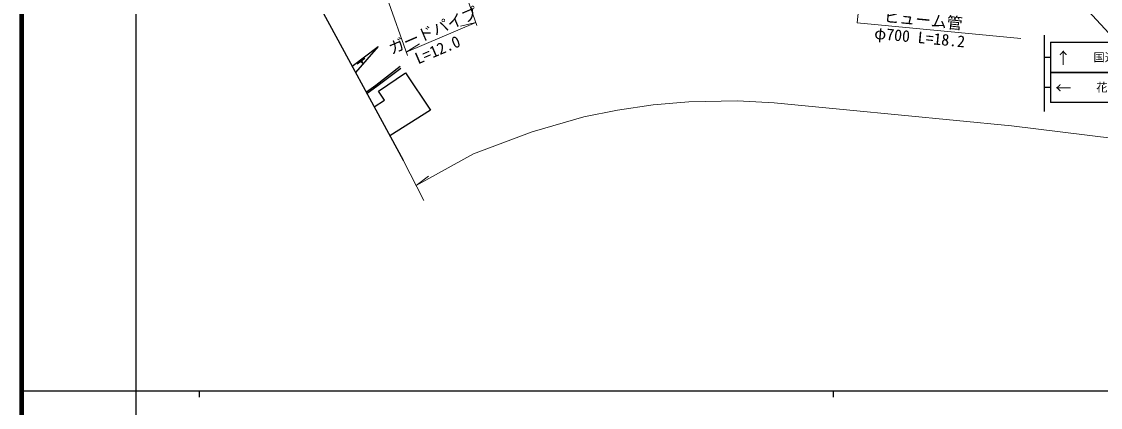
# Model space of a CAD drawing. Units: millimetres at full size, sheet at 1:1000; details may follow other scales. Extents: x 40000 to 680000, y 20000 to 380000.
# Drawn here: x 40000 to 210182, y 202409 to 263250 of the extents above; entities that cross this region are included whole.
import ezdxf
from ezdxf.enums import TextEntityAlignment as Align

# ---------------------------------------------------------------- set-up
doc = ezdxf.new("R2010")
doc.units = ezdxf.units.MM
doc.header["$LTSCALE"] = 1000
for name, color, linetype, lineweight in [('M-BGD', 7, 'Continuous', 25), ('M-BMK-OTRS', 5, 'Continuous', 25), ('M-STR-HTXT', 7, 'Continuous', 13), ('M-STR-STRC', 7, 'Continuous', 25), ('M-TTL', 2, 'Continuous', 140), ('M-TTL-BAND', 7, 'Continuous', 25)]:
    doc.layers.add(name, color=color, linetype=linetype, lineweight=lineweight)
doc.styles.add('ＭＳ ゴシック', font='')
doc.styles.get('ＭＳ ゴシック').set_extended_font_data('MS Gothic')

msp = doc.modelspace()

# ---------------------------------------------------------------- linework, layer by layer
at = {"layer": 'M-BGD'}
for p, q in [((94138, 257454), (92948, 256541)), ((93773, 256985), (93495, 256772)), ((93634, 256878), (93824, 256633))]:
    msp.add_line(p, q, dxfattribs=at)
for points in [[(92167, 256215), (96232, 259332), (92692, 255246)], [(99703, 256182), (95871, 253186), (94388, 252117)], [(99820, 255832), (96017, 252998), (94501, 251909)], [(95632, 249821), (97232, 250858), (96328, 252291), (100576, 255187), (104492, 249270), (98105, 245257)]]:
    msp.add_lwpolyline(points, dxfattribs=at)
at = {"layer": 'M-BMK-OTRS'}
msp.add_line((59676, 316170), (100192, 241407), dxfattribs=at)
at = {"layer": 'M-STR-HTXT'}
for p, q in [((105734, 279936), (111807, 262626)), ((95250, 273799), (100857, 257907)), ((100671, 258435), (111632, 263124)), ((111632, 263124), (109252, 262524)), ((100671, 258435), (102749, 259742)), ((100192, 241407), (103463, 235025)), ((102255, 237383), (104185, 238899))]:
    msp.add_line(p, q, dxfattribs=at)
for points in [[(175139, 294188), (171829, 263052), (197635, 260561)], [(102255, 237383), (111264, 242406), (120525, 245887), (128680, 248220), (133983, 249271), (139620, 250104), (145251, 250604), (152955, 250770), (158720, 250420), (170144, 249320), (196155, 246809), (232398, 242352), (257377, 240457), (269960, 239596), (295949, 239391), (306104, 239340), (314665, 239744), (322443, 240573), (331622, 242076), (345324, 245362), (365024, 250267), (378890, 253706)]]:
    msp.add_lwpolyline(points, dxfattribs=at)
at = {"layer": 'M-STR-STRC'}
for p, q in [((181174, 294399), (212815, 259983)), ((201315, 261102), (201315, 249089)), ((202315, 259983), (223315, 259983)), ((202315, 259983), (202315, 255233)), ((202315, 257608), (201315, 257608)), ((202315, 255233), (223315, 255233)), ((202315, 255233), (202315, 250483)), ((223315, 255233), (202315, 255233)), ((202315, 252858), (201315, 252858)), ((223315, 250483), (202315, 250483))]:
    msp.add_line(p, q, dxfattribs=at)
at = {"layer": 'M-TTL'}
msp.add_line((40000, 380000), (40000, 20000), dxfattribs=at)
at = {"layer": 'M-TTL-BAND'}
for p, q in [((58000, 370000), (58000, 20000)), ((40000, 205000), (579000, 205000)), ((68000, 205000), (68000, 204000)), ((168000, 205000), (168000, 204000))]:
    msp.add_line(p, q, dxfattribs=at)

# ---------------------------------------------------------------- texts
at = {"layer": 'M-STR-HTXT', "style": 'ＭＳ ゴシック'}
for s, rotation, p in [('ガードパイプ', 23.16, (98586, 257543)), ('ヒューム管', 354.486, (175852, 262664)), ('φ700 L=18.2', 354.486, (174386, 260002)), ('L=12.0', 23.16, (102758, 255979))]:
    msp.add_text(s, height=1833, rotation=rotation, dxfattribs=at).set_placement(p, align=Align.BOTTOM_LEFT)
at = {"layer": 'M-STR-STRC', "style": 'ＭＳ ゴシック'}
for s, height, p in [('↑', 1833, (204315, 257533)), ('国道2号', 1320, (212215, 257608)), ('花岡駅', 1320, (212215, 252858)), ('←', 1833, (204315, 252783))]:
    msp.add_text(s, height=height, dxfattribs=at).set_placement(p, align=Align.MIDDLE_CENTER)

doc.saveas('drawing.dxf')
